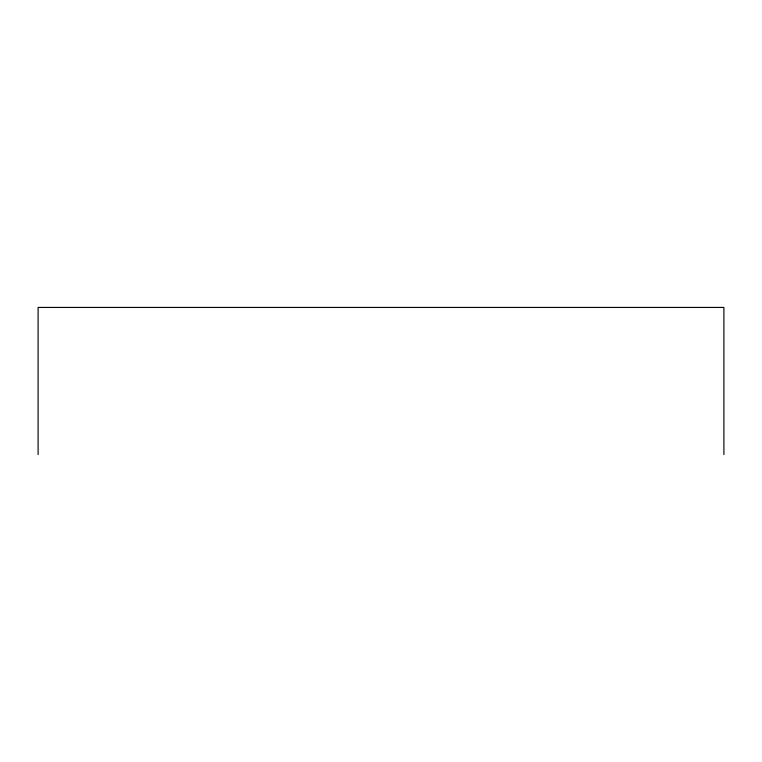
<?xml version="1.0" encoding="UTF-8"?>
<svg xmlns="http://www.w3.org/2000/svg" width="762" height="762" viewBox="0 0 762 762"><rect width="100%" height="100%" fill="white"/><g stroke="black" fill="none" stroke-linecap="round" stroke-linejoin="round"><path stroke-width="1.14" d="M723.9 454.562L723.9 307.438L38.1 307.438L38.1 454.562"/></g></svg>
